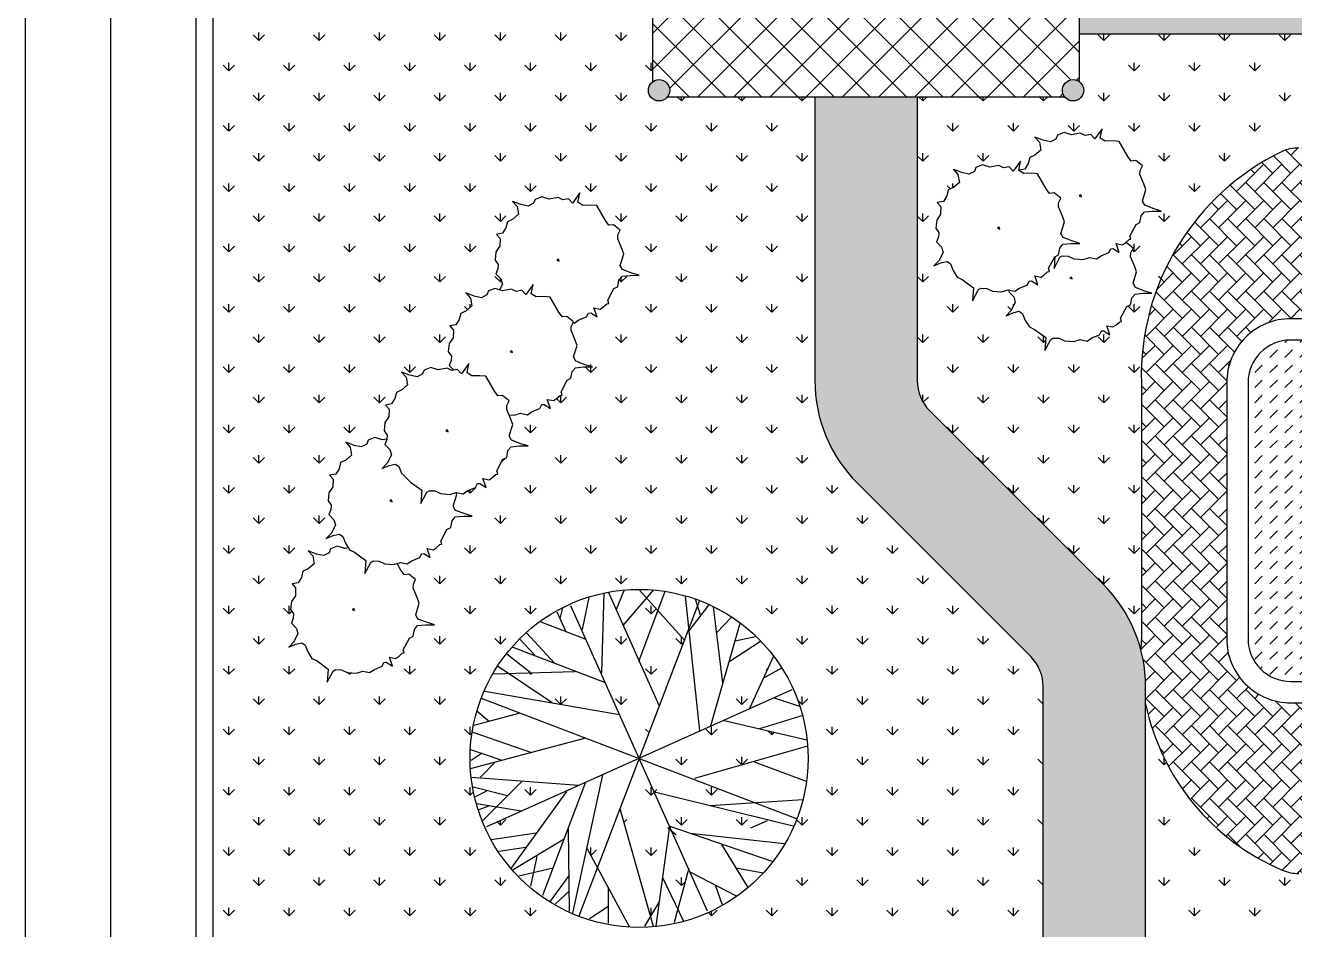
# Model space of a CAD drawing. Header units: millimetres. Extents: x 5728 to 12128, y -948 to 8052.
# Drawn here: x 5878 to 7365, y 4120 to 5180 of the extents above; entities that cross this region are included whole.
import ezdxf

# ---------------------------------------------------------------- set-up
doc = ezdxf.new("R2010")
doc.units = ezdxf.units.MM
doc.header["$MEASUREMENT"] = 0
for name, color, linetype in [('002 - 0.150', 2, 'Continuous'), ('003 - 0.250 Color', 3, 'Continuous'), ('004 - 0.150 Color', 4, 'Continuous'), ('005 - 0.350 Color', 5, 'Continuous'), ('007 - 1.000', 210, 'Continuous'), ('030 - 0.500 Color', 30, 'Continuous'), ('084 - 0.250 Color', 84, 'Continuous'), ('252 - 0.150 Color', 252, 'Continuous'), ('253 - 0.150 Color', 253, 'Continuous')]:
    doc.layers.add(name, color=color, linetype=linetype)

# ---------------------------------------------------------------- blocks, each defined once
blk = doc.blocks.new('Árvore Est')
at = {"layer": '084 - 0.250 Color'}
for p, q in [((7798.9, -1576.7), (7692, -1856.9)), ((7700.9, -1573.9), (7694.8, -1602.4)), ((7714.2, -1570), (7712.1, -1641)), ((7718.1, -1569.6), (7762.9, -1669.5)), ((7725.2, -1584.4), (7732, -1567.7)), ((7731.4, -1598.9), (7758.1, -1567.4)), ((7745.2, -1630.7), (7768.5, -1568.3)), ((7745.8, -1567.5), (7785.5, -1611.6)), ((7786.2, -1572.7), (7799, -1692.3)), ((7800.1, -1590.6), (7795.4, -1575.6)), ((7672.5, -1586.7), (7680.2, -1603.5)), ((7675.4, -1592.6), (7677.6, -1583.2)), ((7806.1, -1852.3), (7684.8, -1581.3)), ((7789.9, -1603.7), (7807.2, -1580.7)), ((7819.8, -1650.1), (7811.3, -1582.2)), ((7658.2, -1595.7), (7698.1, -1610.9)), ((7808.8, -1688.8), (7835, -1596.7)), ((7814.3, -1605.1), (7827.5, -1591.5)), ((7639.3, -1610.8), (7652.7, -1625)), ((7645.6, -1605.4), (7670.2, -1632.3)), ((7830.8, -1612.6), (7848.8, -1608.6)), ((7633.2, -1618.2), (7715.4, -1649.5)), ((7825.8, -1630.6), (7853.3, -1612.8)), ((7628.1, -1624.1), (7648.7, -1640.4)), ((7864.7, -1626.2), (7843.3, -1672.4)), ((7688.5, -1639.9), (7615.5, -1642.2)), ((7619.8, -1634.8), (7668.2, -1667.1)), ((7856, -1645.2), (7872.2, -1636.3)), ((7605.3, -1663.3), (7885.6, -1770.3)), ((7608.4, -1657), (7728.1, -1677.9)), ((7881, -1656.1), (7609.9, -1777.5)), ((7865.2, -1663.2), (7887.8, -1670.6)), ((7639.5, -1676.8), (7598.6, -1687.7)), ((7601.6, -1675), (7612.7, -1684)), ((7852.5, -1690.4), (7890.9, -1678.5)), ((7820.8, -1683.1), (7894.4, -1700.3)), ((7595.8, -1725.9), (7698.1, -1698.5)), ((7597.8, -1693.5), (7649.8, -1711.5)), ((7595.7, -1708.9), (7623.6, -1718.4)), ((7606.2, -1712.3), (7596.2, -1718.8)), ((7895, -1706), (7794.6, -1734.7)), ((7617.9, -1719.8), (7604.7, -1733.5)), ((7847.4, -1719.8), (7893.6, -1736.9)), ((7596.7, -1733.5), (7691.5, -1740.7)), ((7712.9, -1731.3), (7686.4, -1854.1)), ((7628.6, -1749.9), (7598, -1742.4)), ((7609.9, -1745.8), (7599.9, -1751)), ((7641.4, -1737.3), (7606.4, -1772.2)), ((7697.4, -1738.7), (7659.8, -1838.5)), ((7640.8, -1763.6), (7601.4, -1757)), ((7680.9, -1746.3), (7631.7, -1814.5)), ((7759, -1746.5), (7882.2, -1776.6)), ((7808.1, -1758.6), (7890.7, -1753.2)), ((7612.5, -1758.8), (7603.1, -1762.5)), ((7728.3, -1761.4), (7757.8, -1865.6)), ((7682.5, -1778.9), (7683.3, -1852.3)), ((7772.3, -1776.9), (7760.3, -1865.3)), ((7770.8, -1778), (7778.2, -1784.5)), ((7772.7, -1777.1), (7864, -1808.3)), ((7844.6, -1778.4), (7859.3, -1772)), ((7654.1, -1783.1), (7614.1, -1789)), ((7678.9, -1788.4), (7633.6, -1815.8)), ((7790.6, -1783.3), (7874.3, -1792.3)), ((7644.9, -1796), (7621, -1799.5)), ((7698.6, -1795.9), (7736.5, -1865.9)), ((7818.4, -1793.3), (7842, -1831.3)), ((7654.6, -1803.9), (7648.9, -1830.1)), ((7669.1, -1814.2), (7638.6, -1821.3)), ((7683.2, -1820.3), (7666.4, -1843.4)), ((7766.3, -1822.4), (7784.8, -1861.4)), ((7789.6, -1814.3), (7776.4, -1862.5)), ((7791.1, -1817.9), (7831.6, -1838.8)), ((7831.2, -1813.9), (7855.5, -1818.3)), ((7683.6, -1834.3), (7671.1, -1845.8)), ((7717.8, -1831), (7717.8, -1863)), ((7813.3, -1830), (7819.2, -1846.8)), ((7763.4, -1843.6), (7750.2, -1865.7)), ((7717.7, -1848.5), (7701.4, -1859.2))]:
    blk.add_line(p, q, dxfattribs=at)
blk.add_circle((7745.4, -1716.8), 150, dxfattribs=at)

msp = doc.modelspace()

# ---------------------------------------------------------------- hatches: boundary and pattern name
at = {"layer": '003 - 0.250 Color', "ltscale": 2.5}
h = msp.add_hatch(dxfattribs=at)
h.set_pattern_fill('GRASS', color=256, scale=50, style=0)
h.paths.add_polyline_path([(6803.23, 4763.51), (6803.23, 5096.13), (6630.73, 5096.13, -0.7207592), (6608.23, 5103.63, -0.236068), (6613.23, 5113.63), (6613.23, 5196.13), (6298.23, 5196.13), (6098.23, 5196.13), (6098.23, 4052.28), (6449.12, 4052.28, -0.4500397), (6745.52, 4052.28), (6878.23, 4052.28), (7070.73, 4052.28), (7070.73, 4404.89, 0.1989124), (7056.09, 4440.24), (6853.02, 4643.31, -0.1989124)])
h.paths.add_polyline_path([(6795.32, 4320.97, -1), (6399.32, 4320.97, -1)], flags=16)
h.paths.add_polyline_path([(6665.61, 4499.95), (6669.29, 4487.98), (6655.56, 4469.68), (6668.06, 4352.64), (6597.32, 4320.97), (6732.86, 4269.25), (6680.39, 4265.87), (6614.81, 4281.89), (6655.38, 4191.28), (6642.53, 4144.38), (6624.68, 4182.02), (6620.75, 4153.18), (6610.45, 4135.85), (6574.8, 4261.95), (6548.4, 4192.76), (6535.84, 4216), (6554.41, 4301.77), (6534.16, 4292.7), (6496.33, 4192.32), (6473.27, 4186.96), (6477.72, 4207.24), (6509.1, 4226.22), (6534.16, 4292.7), (6459.3, 4259.19), (6430.08, 4264.07), (6460.51, 4294.45), (6410.86, 4298.21), (6428.75, 4316.71), (6534.37, 4344.99), (6597.32, 4320.97), (6574.34, 4372.3), (6496.2, 4385.95), (6445.17, 4420.05), (6524.06, 4422.6), (6557.55, 4409.82), (6597.32, 4320.97), (6620.81, 4382.54), (6578.66, 4476.42), (6606.05, 4508.83), (6650.24, 4459.68)], flags=0)
h.paths.add_polyline_path([(6542.49, 4779.58), (6532.27, 4779.55), (6522.73, 4778.62), (6518.98, 4774.16), (6517.49, 4766.22), (6513.06, 4763.99), (6505.83, 4750.39), (6506.97, 4746.68), (6504.75, 4746.22), (6500.12, 4742.1), (6496.8, 4740.09), (6489.68, 4741.5), (6493.31, 4730.95), (6485.95, 4735.73), (6483.28, 4735.44), (6481.1, 4731.04), (6472.02, 4727.3), (6466.49, 4723.52), (6458.48, 4725.27), (6450.95, 4722.91), (6444.85, 4723.41), (6446.7, 4718.97), (6449.19, 4712.13), (6445.07, 4698.66), (6447.77, 4693.7), (6458.91, 4689.45), (6467.14, 4686.96), (6456.93, 4686.94), (6447.38, 4686), (6443.64, 4681.54), (6442.14, 4673.6), (6437.72, 4671.37), (6430.49, 4657.77), (6431.63, 4654.06), (6429.41, 4653.6), (6424.77, 4649.48), (6421.46, 4647.47), (6414.34, 4648.88), (6417.97, 4638.34), (6410.6, 4643.11), (6407.94, 4642.82), (6405.75, 4638.42), (6396.67, 4634.68), (6391.15, 4630.9), (6384.4, 4632.38), (6379.56, 4616.52), (6382.26, 4611.56), (6393.39, 4607.31), (6401.63, 4604.83), (6391.41, 4604.8), (6381.87, 4603.86), (6378.13, 4599.4), (6376.63, 4591.47), (6372.2, 4589.23), (6364.97, 4575.63), (6366.11, 4571.92), (6363.89, 4571.46), (6359.26, 4567.34), (6355.94, 4565.34), (6348.82, 4566.74), (6352.46, 4556.2), (6345.09, 4560.97), (6342.43, 4560.68), (6340.24, 4556.28), (6331.16, 4552.55), (6325.63, 4548.77), (6317.63, 4550.52), (6313.81, 4549.32), (6318.25, 4541.59), (6322.29, 4536.13), (6327.61, 4536.71), (6335.43, 4530.45), (6332.81, 4524.91), (6332.62, 4520.41), (6337.14, 4509.52), (6339.64, 4502.68), (6335.52, 4489.2), (6338.22, 4484.25), (6349.36, 4480), (6357.59, 4477.51), (6347.37, 4477.48), (6337.83, 4476.54), (6334.09, 4472.08), (6332.59, 4464.15), (6328.16, 4461.91), (6320.93, 4448.31), (6322.07, 4444.61), (6319.86, 4444.15), (6315.22, 4440.03), (6311.9, 4438.02), (6304.79, 4439.43), (6308.42, 4428.88), (6301.05, 4433.66), (6298.39, 4433.36), (6296.2, 4428.96), (6287.12, 4425.23), (6281.6, 4421.45), (6273.59, 4423.2), (6266.05, 4420.84), (6255.16, 4421.72), (6248.7, 4424.84), (6241.59, 4424.94), (6238.93, 4423.34), (6231.92, 4410.31), (6233.14, 4425.55), (6219.97, 4435.15), (6213.95, 4438.1), (6209.23, 4445.79), (6206.06, 4453.54), (6202.04, 4456.39), (6194.73, 4454.6), (6186.75, 4451.1), (6192.71, 4457.33), (6197.52, 4467.27), (6195.7, 4473.2), (6189.88, 4479.35), (6192.06, 4485.06), (6192.46, 4490.14), (6188.87, 4495.43), (6189.91, 4504.85), (6194.53, 4511.6), (6194.9, 4520.61), (6190.65, 4525.51), (6197.75, 4526.72), (6201.7, 4533.07), (6203.42, 4540.26), (6209.62, 4543.13), (6216.46, 4549.02), (6214.84, 4558.15), (6209.47, 4564.13), (6219.27, 4560.39), (6227.72, 4558.47), (6234.14, 4561.91), (6235.88, 4566.48), (6243.63, 4569.41), (6252.32, 4566.75), (6256.68, 4567.55), (6253.27, 4573.11), (6250.1, 4580.86), (6246.08, 4583.7), (6238.76, 4581.91), (6230.79, 4578.41), (6236.74, 4584.65), (6241.56, 4594.59), (6239.74, 4600.52), (6233.92, 4606.66), (6236.1, 4612.37), (6236.5, 4617.45), (6232.91, 4622.75), (6233.95, 4632.17), (6238.57, 4638.91), (6238.94, 4647.93), (6234.69, 4652.82), (6241.79, 4654.04), (6245.74, 4660.38), (6247.46, 4667.58), (6253.66, 4670.45), (6260.5, 4676.34), (6258.88, 4685.46), (6253.51, 4691.44), (6263.31, 4687.7), (6271.76, 4685.78), (6278.18, 4689.22), (6279.92, 4693.79), (6287.67, 4696.72), (6296.36, 4694.07), (6301.65, 4695.04), (6302.02, 4699.59), (6298.42, 4704.89), (6299.46, 4714.3), (6304.08, 4721.05), (6304.46, 4730.06), (6300.2, 4734.96), (6307.3, 4736.18), (6311.25, 4742.52), (6312.98, 4749.71), (6319.17, 4752.58), (6326.02, 4758.48), (6324.39, 4767.6), (6319.02, 4773.58), (6328.82, 4769.84), (6337.28, 4767.92), (6343.69, 4771.36), (6345.43, 4775.93), (6353.19, 4778.86), (6361.87, 4776.2), (6372.29, 4778.11), (6377.87, 4775.33), (6380.1, 4775.8), (6374.77, 4781.42), (6376.95, 4787.13), (6377.36, 4792.21), (6373.77, 4797.51), (6374.81, 4806.92), (6379.42, 4813.67), (6379.8, 4822.68), (6375.54, 4827.58), (6382.64, 4828.8), (6386.59, 4835.14), (6388.32, 4842.33), (6394.52, 4845.2), (6401.36, 4851.1), (6399.74, 4860.22), (6394.36, 4866.2), (6404.16, 4862.46), (6412.62, 4860.54), (6419.03, 4863.98), (6420.78, 4868.55), (6428.53, 4871.48), (6433.81, 4869.86), (6437.1, 4876.65), (6435.28, 4882.58), (6429.46, 4888.73), (6431.64, 4894.44), (6432.04, 4899.52), (6428.45, 4904.81), (6429.49, 4914.23), (6434.1, 4920.98), (6434.48, 4929.99), (6430.23, 4934.89), (6437.33, 4936.1), (6441.28, 4942.45), (6443, 4949.64), (6449.2, 4952.51), (6456.04, 4958.4), (6454.42, 4967.53), (6449.05, 4973.51), (6458.85, 4969.77), (6467.3, 4967.85), (6473.72, 4971.29), (6475.46, 4975.86), (6483.21, 4978.79), (6491.9, 4976.13), (6502.32, 4978.04), (6507.89, 4975.26), (6514.55, 4976.65), (6519.25, 4971.58), (6527.83, 4983.36), (6525.68, 4972.4), (6531.49, 4968.87), (6540.81, 4969.24), (6547.7, 4968.57), (6557.83, 4950.97), (6561.87, 4945.5), (6567.19, 4946.09), (6575.01, 4939.83), (6572.39, 4934.29), (6572.2, 4929.79), (6576.72, 4918.9), (6579.22, 4912.06), (6575.09, 4898.58), (6577.8, 4893.63), (6588.93, 4889.38), (6597.17, 4886.89), (6586.95, 4886.86), (6577.41, 4885.92), (6573.67, 4881.46), (6572.17, 4873.53), (6567.74, 4871.29), (6560.51, 4857.69), (6561.65, 4853.99), (6559.43, 4853.53), (6554.8, 4849.41), (6551.48, 4847.4), (6544.36, 4848.81), (6548, 4838.26), (6540.63, 4843.04), (6537.97, 4842.74), (6535.78, 4838.34), (6526.7, 4834.61), (6521.17, 4830.83), (6519.68, 4831.16), (6517.71, 4826.99), (6517.52, 4822.48), (6522.04, 4811.59), (6524.53, 4804.75), (6520.41, 4791.28), (6523.11, 4786.32), (6534.25, 4782.07)], flags=16)
h.paths.add_polyline_path([(6448.85, 4796.34), (6446.18, 4797.36), (6448.17, 4798.56)], flags=0)
h.paths.add_polyline_path([(6503.53, 4903.64), (6500.86, 4904.66), (6502.85, 4905.87)], flags=0)
h.paths.add_polyline_path([(6373.51, 4703.72), (6370.84, 4704.74), (6372.83, 4705.94)], flags=0)
h.paths.add_polyline_path([(6307.99, 4621.58), (6305.32, 4622.6), (6307.31, 4623.8)], flags=0)
h.paths.add_polyline_path([(6263.27, 4496.49), (6263.96, 4494.26), (6261.28, 4495.28)], flags=0)
h.paths.add_polyline_path([(6597.32, 4320.97), (6534.37, 4344.99), (6428.75, 4316.71), (6410.86, 4298.21), (6526.86, 4289.43)], flags=0)
h.paths.add_polyline_path([(6614.81, 4281.89), (6632.87, 4241.55), (6657.56, 4233.11), (6768.35, 4221.21, 0.0292066), (6778.81, 4241.82)], flags=0)
h.paths.add_polyline_path([(6726.04, 4378.59), (6754.88, 4440.88, 0.029135), (6739.88, 4458.38), (6702.62, 4434.2), (6681.09, 4358.47)], flags=0)
h.paths.add_polyline_path([(6696.72, 4365.47), (6597.32, 4320.97), (6660.48, 4296.87), (6794.8, 4335.26, 0.0094454), (6794.12, 4342.71)], flags=0)
h.paths.add_polyline_path([(6655.23, 4472.75), (6597.32, 4320.97), (6668.06, 4352.64)], flags=0)
h.paths.add_polyline_path([(6561.07, 4515.63, 0.0064003), (6556.1, 4514.63), (6553.23, 4419.47), (6597.32, 4320.97), (6620.81, 4382.54)], flags=0)
h.paths.add_polyline_path([(6512.85, 4283.16), (6416.6, 4240.07, 0.0204496), (6423.81, 4225.58), (6477.06, 4233.45)], flags=0)
h = msp.add_hatch(dxfattribs=at)
h.set_pattern_fill('GRASS', color=256, scale=50, style=0)
h.paths.add_polyline_path([(7650.73, 5119.88, 0.4142136), (7600.73, 5169.88), (7113.23, 5169.88), (7113.23, 5113.63, -0.236068), (7118.23, 5103.63, -0.7207592), (7095.73, 5096.13), (6923.23, 5096.13), (6923.23, 4763.51, 0.1989124), (6937.88, 4728.16), (7140.94, 4525.1, -0.1324345), (7185.07, 4448.38, -0.0116753), (7185.73, 4461.08), (7185.73, 4761.08, -0.2947498), (7350.84, 5032.1, -0.1006815), (7370.37, 5036.08), (7600.73, 5036.08, 0.4142136), (7650.73, 5086.08)])
h.paths.add_polyline_path([(7186.92, 5015.09), (7184.3, 5009.55), (7184.11, 5005.05), (7188.63, 4994.16), (7191.12, 4987.32), (7187, 4973.84), (7189.7, 4968.89), (7200.84, 4964.64), (7209.08, 4962.15), (7198.86, 4962.12), (7189.32, 4961.18), (7185.57, 4956.72), (7184.08, 4948.79), (7179.65, 4946.55), (7172.42, 4932.95), (7173.56, 4929.25), (7171.34, 4928.79), (7167.62, 4925.48), (7175.99, 4918.79), (7173.36, 4913.25), (7173.18, 4908.74), (7177.7, 4897.85), (7180.19, 4891.01), (7176.07, 4877.54), (7178.77, 4872.58), (7189.91, 4868.33), (7198.15, 4865.84), (7187.93, 4865.81), (7178.39, 4864.88), (7174.64, 4860.42), (7173.14, 4852.48), (7168.72, 4850.24), (7161.49, 4836.65), (7162.63, 4832.94), (7160.41, 4832.48), (7155.78, 4828.36), (7152.46, 4826.35), (7145.34, 4827.76), (7148.97, 4817.21), (7141.61, 4821.99), (7138.94, 4821.7), (7136.75, 4817.3), (7127.67, 4813.56), (7122.15, 4809.78), (7114.14, 4811.53), (7106.61, 4809.17), (7095.72, 4810.06), (7089.25, 4813.18), (7082.14, 4813.27), (7079.49, 4811.67), (7072.48, 4798.64), (7073.7, 4813.88), (7060.52, 4823.48), (7054.5, 4826.44), (7049.78, 4834.12), (7046.61, 4841.88), (7042.6, 4844.72), (7035.28, 4842.93), (7027.31, 4839.43), (7033.26, 4845.66), (7038.07, 4855.6), (7036.25, 4861.53), (7030.43, 4867.68), (7031.17, 4869.62), (7029.6, 4869.96), (7022.06, 4867.6), (7011.17, 4868.49), (7004.71, 4871.61), (6997.6, 4871.7), (6994.95, 4870.1), (6987.93, 4857.07), (6989.16, 4872.31), (6975.98, 4881.92), (6969.96, 4884.87), (6965.24, 4892.56), (6962.07, 4900.31), (6958.05, 4903.15), (6950.74, 4901.36), (6942.77, 4897.86), (6948.72, 4904.1), (6953.53, 4914.04), (6951.71, 4919.96), (6945.89, 4926.11), (6948.07, 4931.82), (6948.48, 4936.9), (6944.88, 4942.2), (6945.92, 4951.61), (6950.54, 4958.36), (6950.92, 4967.37), (6946.66, 4972.27), (6953.76, 4973.49), (6957.71, 4979.83), (6959.44, 4987.02), (6965.63, 4989.89), (6972.48, 4995.79), (6970.85, 5004.91), (6965.48, 5010.89), (6975.28, 5007.15), (6983.74, 5005.23), (6990.15, 5008.67), (6991.89, 5013.24), (6999.65, 5016.17), (7008.33, 5013.51), (7018.75, 5015.42), (7024.33, 5012.64), (7030.98, 5014.03), (7035.68, 5008.96), (7044.26, 5020.74), (7042.19, 5010.16), (7049.23, 5011.36), (7053.18, 5017.71), (7054.91, 5024.9), (7061.11, 5027.77), (7067.95, 5033.66), (7066.33, 5042.79), (7060.95, 5048.76), (7070.75, 5045.03), (7079.21, 5043.11), (7085.62, 5046.55), (7087.37, 5051.12), (7095.12, 5054.05), (7103.8, 5051.39), (7114.23, 5053.3), (7119.8, 5050.52), (7126.46, 5051.91), (7131.16, 5046.84), (7139.73, 5058.62), (7137.59, 5047.66), (7143.39, 5044.13), (7152.72, 5044.5), (7159.61, 5043.83), (7169.74, 5026.23), (7173.77, 5020.76), (7179.1, 5021.35)], flags=16)
h.paths.add_polyline_path([(7114.76, 4981.13), (7115.44, 4978.9), (7112.77, 4979.92)], flags=0)
h.paths.add_polyline_path([(7103.83, 4884.82), (7104.51, 4882.59), (7101.84, 4883.61)], flags=0)
h.paths.add_polyline_path([(7019.29, 4943.25), (7019.97, 4941.03), (7017.3, 4942.05)], flags=0)
h = msp.add_hatch(dxfattribs=at)
h.set_pattern_fill('GRASS', color=256, scale=50, style=0)
h.paths.add_polyline_path([(7350.84, 4190.05, -0.2455638), (7190.73, 4384.9), (7190.73, 4052.28), (7333.25, 4052.28)])
h.paths.add_polyline_path([(7370.37, 4186.08, -0.1006815), (7350.84, 4190.05), (7333.25, 4052.28), (7374.55, 4052.28)])
h.paths.add_polyline_path([(8051.1, 4186.08), (7370.37, 4186.08), (7374.55, 4052.28), (7423.23, 4052.28), (8051.1, 4052.28)])
at = {"layer": '004 - 0.150 Color', "ltscale": 2.5}
h = msp.add_hatch(dxfattribs=at)
h.set_pattern_fill('DASH', color=256, scale=100, angle=45, style=0)
h.paths.add_polyline_path([(8110.73, 4761.08, 0.4142136), (8060.73, 4811.08), (7360.73, 4811.08, 0.4142136), (7310.73, 4761.08), (7310.73, 4461.08, 0.4142136), (7360.73, 4411.08), (8060.73, 4411.08, 0.4142136), (8110.73, 4461.08)])
h.paths.add_polyline_path([(7630.51, 4624.61), (7787.09, 4624.61), (7787.09, 4662.89), (7630.51, 4662.89)], flags=24)
h.paths.add_polyline_path([(7764.34, 4593.92), (7779.84, 4593.92), (7779.84, 4612.67), (7764.34, 4612.67)], flags=24)
h.paths.add_polyline_path([(7627.36, 4570.51), (7773.46, 4570.51), (7773.46, 4606.9), (7627.36, 4606.9)], flags=24)
at = {"layer": '005 - 0.350 Color', "ltscale": 2.5}
for points in [[(6608.23, 5103.63, 1), (6633.23, 5103.63, 1)], [(7118.23, 5103.63, 1), (7093.23, 5103.63, 1)]]:
    msp.add_hatch(color=256, dxfattribs=at).paths.add_polyline_path(points)
at = {"layer": '252 - 0.150 Color', "ltscale": 2.5}
h = msp.add_hatch(dxfattribs=at)
h.set_pattern_fill('AR-B816C', color=256, scale=1.92, angle=90, style=0)
h.paths.add_polyline_path([(8385.97, 5289.88), (7113.23, 5289.88), (7113.23, 5169.88), (8368.95, 5169.88, -0.0531493)])
h = msp.add_hatch(dxfattribs=at)
h.set_pattern_fill('AR-B816C', color=256, scale=1.92, style=0)
h.paths.add_polyline_path([(6937.88, 4728.16, -0.1989124), (6923.23, 4763.51), (6923.23, 5096.13), (6803.23, 5096.13), (6803.23, 4763.51, 0.1989124), (6853.02, 4643.31), (7056.09, 4440.24, -0.1989124), (7070.73, 4404.89), (7070.73, 4052.28), (7190.73, 4052.28), (7190.73, 4404.89, 0.1989124), (7140.94, 4525.1)])
h = msp.add_hatch(dxfattribs=at)
h.set_pattern_fill('AR-HBONE', color=256, scale=3.75, angle=90, style=0)
h.paths.add_polyline_path([(7710.73, 5036.08), (7370.37, 5036.08, 0.1006815), (7350.84, 5032.1, 0.2947498), (7185.73, 4761.08), (7185.73, 4611.08), (7285.73, 4611.08), (7285.73, 4761.08, -0.4142136), (7360.73, 4836.08), (7710.73, 4836.08)])
h = msp.add_hatch(dxfattribs=at)
h.set_pattern_fill('AR-HBONE', color=256, scale=3.75, angle=90, style=0)
h.paths.add_polyline_path([(7306.69, 4409.08, -0.1939089), (7285.73, 4461.08), (7285.73, 4611.08), (7185.73, 4611.08), (7185.73, 4461.08, 0.0116753), (7185.07, 4448.38, -0.0647716), (7190.73, 4404.89), (7190.73, 4384.9, 0.1209847), (7246.86, 4267.82)])
h = msp.add_hatch(dxfattribs=at)
h.set_pattern_fill('AR-HBONE', color=256, scale=3.75, angle=90, style=0)
h.paths.add_polyline_path([(7710.73, 4386.08), (7370.37, 4386.08), (7370.37, 4186.08), (7710.73, 4186.08)])
h.paths.add_polyline_path([(7360.73, 4386.08, -0.2039254), (7306.69, 4409.08), (7246.86, 4267.82, 0.1209847), (7350.84, 4190.05)])
h.paths.add_polyline_path([(7370.37, 4386.08), (7360.73, 4386.08), (7350.84, 4190.05, 0.1006815), (7370.37, 4186.08)])
at = {"layer": '253 - 0.150 Color', "ltscale": 2.5}
h = msp.add_hatch(dxfattribs=at)
h.set_pattern_fill('NET', color=256, scale=240, angle=45, style=0)
h.paths.add_polyline_path([(7113.23, 5346.13), (6963.23, 5346.13), (6763.23, 5346.13), (6628.23, 5346.13), (6628.23, 5196.13), (6613.23, 5196.13), (6613.23, 5113.63, -0.618034), (6633.23, 5103.63, -0.1622777), (6630.73, 5096.13), (7095.73, 5096.13, -0.1622777), (7093.23, 5103.63, -0.618034), (7113.23, 5113.63)])
h.paths.add_polyline_path([(6821.14, 5325.92), (6907.61, 5325.92), (6907.61, 5341.25), (6821.14, 5341.25)], flags=24)
h.paths.add_polyline_path([(6764.01, 5183.82), (6926.13, 5183.82), (6926.13, 5220.7), (6764.01, 5220.7)], flags=24)
h.paths.add_polyline_path([(6917.77, 5207.31), (6933.27, 5207.31), (6933.27, 5226.06), (6917.77, 5226.06)], flags=24)
h.paths.add_polyline_path([(6754.64, 5238), (6952.27, 5238), (6952.27, 5276.28), (6754.64, 5276.28)], flags=24)
h.paths.add_polyline_path([(7072.88, 5326.94), (7112.31, 5326.94), (7112.31, 5345.38), (7072.88, 5345.38)], flags=24)
h.paths.add_polyline_path([(6647.42, 5305.77), (6647.42, 5345.2), (6628.98, 5345.2), (6628.98, 5305.77)], flags=24)

# ---------------------------------------------------------------- linework, layer by layer
at = {"layer": '002 - 0.150'}
msp.add_line((5878.23, 1995.48), (5878.23, 8052.28), dxfattribs=at)
at = {"layer": '005 - 0.350 Color', "ltscale": 2.5}
for p, q in [((7113.23, 5113.63), (7113.23, 5346.13)), ((6613.23, 5113.63), (6613.23, 5196.13)), ((6630.73, 5096.13), (7095.73, 5096.13))]:
    msp.add_line(p, q, dxfattribs=at)
for points in [[(7360.73, 4386.08), (8060.73, 4386.08, 0.4142136), (8135.73, 4461.08), (8135.73, 4761.08, 0.4142136), (8060.73, 4836.08), (7360.73, 4836.08, 0.4142136), (7285.73, 4761.08), (7285.73, 4461.08, 0.4142136)], [(7360.73, 4411.08), (8060.73, 4411.08, 0.4142136), (8110.73, 4461.08), (8110.73, 4761.08, 0.4142136), (8060.73, 4811.08), (7360.73, 4811.08, 0.4142136), (7310.73, 4761.08), (7310.73, 4461.08, 0.4142136)]]:
    msp.add_lwpolyline(points, format="xyb", close=True, dxfattribs=at)
for centre in [(6620.73, 5103.63), (7105.73, 5103.63)]:
    msp.add_circle(centre, 12.5, dxfattribs=at)
at = {"layer": '007 - 1.000', "ltscale": 2.5}
for p, q in [((6078.23, -697.72), (6078.23, 6102.28)), ((6098.23, -677.72), (6098.23, 6089.81))]:
    msp.add_line(p, q, dxfattribs=at)
at = {"layer": '007 - 1.000'}
msp.add_lwpolyline([(5978.23, 7952.28), (12028.23, 7952.28), (12028.23, -847.72), (5978.23, -847.72)], close=True, dxfattribs=at)
at = {"layer": '030 - 0.500 Color', "ltscale": 2.5}
for p, q in [((7113.23, 5169.88), (7600.73, 5169.88)), ((6803.23, 5096.13), (6803.23, 4763.51)), ((6923.23, 5096.13), (6923.23, 4763.51)), ((7185.73, 4761.08), (7185.73, 4461.08)), ((6937.88, 4728.16), (7140.94, 4525.1)), ((6853.02, 4643.31), (7056.09, 4440.24)), ((7070.73, 4052.28), (7070.73, 4404.89)), ((7190.73, 4052.28), (7190.73, 4404.89))]:
    msp.add_line(p, q, dxfattribs=at)
for centre, radius, start, end in [((7478.19, 4768.72), 292.56, 115.80554, 181.49704), ((7370.37, 4986.08), 50, 90, 112.99701), ((6973.23, 4763.51), 170, 180, 225), ((6973.23, 4763.51), 50, 180, 225), ((7020.73, 4404.89), 170, 0, 45), ((7457.19, 4440.64), 272.22, 175.69443, 178.37009), ((7020.73, 4404.89), 50, 0, 45), ((7457.19, 4440.64), 272.22, 191.8159, 247.00299), ((7370.37, 4236.08), 50, 247.00299, 270)]:
    msp.add_arc(centre, radius, start, end, dxfattribs=at)
at = {"layer": '084 - 0.250 Color'}
for points in [[(7084.52, 4908.85), (7083.41, 4894.95), (7090.42, 4907.98), (7093.07, 4909.58), (7100.18, 4909.48), (7106.65, 4906.36), (7117.54, 4905.48), (7125.07, 4907.84), (7133.08, 4906.09), (7138.61, 4909.87), (7147.69, 4913.6), (7149.87, 4918), (7152.54, 4918.3), (7159.9, 4913.52), (7156.27, 4924.07), (7163.39, 4922.66), (7166.71, 4924.67), (7171.34, 4928.79), (7173.56, 4929.25), (7172.42, 4932.95), (7179.65, 4946.55), (7184.08, 4948.79), (7185.57, 4956.72), (7189.32, 4961.18), (7198.86, 4962.12), (7209.08, 4962.15), (7200.84, 4964.64), (7189.7, 4968.89), (7187, 4973.84), (7191.12, 4987.32), (7188.63, 4994.16), (7184.11, 5005.05), (7184.3, 5009.55), (7186.92, 5015.09), (7179.1, 5021.35), (7173.77, 5020.76), (7169.74, 5026.23), (7159.61, 5043.83), (7152.72, 5044.5), (7143.39, 5044.13), (7137.59, 5047.66), (7139.73, 5058.62), (7131.16, 5046.84), (7126.46, 5051.91), (7119.8, 5050.52), (7114.23, 5053.3), (7103.8, 5051.39), (7095.12, 5054.05), (7087.37, 5051.12), (7085.62, 5046.55), (7079.21, 5043.11), (7070.75, 5045.03), (7060.95, 5048.76), (7066.33, 5042.79), (7067.95, 5033.66), (7061.11, 5027.77), (7054.91, 5024.9), (7053.18, 5017.71), (7049.23, 5011.36), (7042.13, 5010.15), (7042.83, 5009.35)], [(6519.68, 4831.16), (6521.17, 4830.83), (6526.7, 4834.61), (6535.78, 4838.34), (6537.97, 4842.74), (6540.63, 4843.04), (6548, 4838.26), (6544.36, 4848.81), (6551.48, 4847.4), (6554.8, 4849.41), (6559.43, 4853.53), (6561.65, 4853.99), (6560.51, 4857.69), (6567.74, 4871.29), (6572.17, 4873.53), (6573.67, 4881.46), (6577.41, 4885.92), (6586.95, 4886.86), (6597.17, 4886.89), (6588.93, 4889.38), (6577.8, 4893.63), (6575.09, 4898.58), (6579.22, 4912.06), (6576.72, 4918.9), (6572.2, 4929.79), (6572.39, 4934.29), (6575.01, 4939.83), (6567.19, 4946.09), (6561.87, 4945.5), (6557.83, 4950.97), (6547.7, 4968.57), (6540.81, 4969.24), (6531.49, 4968.87), (6525.68, 4972.4), (6527.83, 4983.36), (6519.25, 4971.58), (6514.55, 4976.65), (6507.89, 4975.26), (6502.32, 4978.04), (6491.9, 4976.13), (6483.21, 4978.79), (6475.46, 4975.86), (6473.72, 4971.29), (6467.3, 4967.85), (6458.85, 4969.77), (6449.05, 4973.51), (6454.42, 4967.53), (6456.04, 4958.4), (6449.2, 4952.51), (6443, 4949.64), (6441.28, 4942.45), (6437.33, 4936.1), (6430.23, 4934.89), (6434.48, 4929.99), (6434.1, 4920.98), (6429.49, 4914.23), (6428.45, 4904.81), (6432.04, 4899.52), (6431.64, 4894.44), (6429.46, 4888.73), (6435.28, 4882.58), (6437.1, 4876.65), (6433.81, 4869.86)], [(7031.17, 4869.62), (7030.43, 4867.68), (7036.25, 4861.53), (7038.07, 4855.6), (7033.26, 4845.66), (7027.31, 4839.43), (7035.28, 4842.93), (7042.6, 4844.72), (7046.61, 4841.88), (7049.78, 4834.12), (7054.5, 4826.44), (7060.52, 4823.48), (7073.7, 4813.88), (7072.48, 4798.64), (7079.49, 4811.67), (7082.14, 4813.27), (7089.25, 4813.18), (7095.72, 4810.06), (7106.61, 4809.17), (7114.14, 4811.53), (7122.15, 4809.78), (7127.67, 4813.56), (7136.75, 4817.3), (7138.94, 4821.7), (7141.61, 4821.99), (7148.97, 4817.21), (7145.34, 4827.76), (7152.46, 4826.35), (7155.78, 4828.36), (7160.41, 4832.48), (7162.63, 4832.94), (7161.49, 4836.65), (7168.72, 4850.24), (7173.14, 4852.48), (7174.64, 4860.42), (7178.39, 4864.88), (7187.93, 4865.81), (7198.15, 4865.84), (7189.91, 4868.33), (7178.77, 4872.58), (7176.07, 4877.54), (7180.19, 4891.01), (7177.7, 4897.85), (7173.18, 4908.74), (7173.36, 4913.25), (7175.99, 4918.79), (7168.17, 4925.04), (7166.98, 4924.91)], [(6444.85, 4723.41), (6450.95, 4722.91), (6458.48, 4725.27), (6466.49, 4723.52), (6472.02, 4727.3), (6481.1, 4731.04), (6483.28, 4735.44), (6485.95, 4735.73), (6493.31, 4730.95), (6489.68, 4741.5), (6496.8, 4740.09), (6500.12, 4742.1), (6504.75, 4746.22), (6506.97, 4746.68), (6505.83, 4750.39), (6513.06, 4763.99), (6517.49, 4766.22), (6518.98, 4774.16), (6522.73, 4778.62), (6532.27, 4779.55), (6542.49, 4779.58), (6534.25, 4782.07), (6523.11, 4786.32), (6520.41, 4791.28), (6524.53, 4804.75), (6522.04, 4811.59), (6517.52, 4822.48), (6517.71, 4826.99), (6520.33, 4832.53), (6512.51, 4838.78), (6507.18, 4838.2), (6503.15, 4843.66), (6493.02, 4861.27), (6486.13, 4861.93), (6476.8, 4861.57), (6471, 4865.09), (6473.14, 4876.05), (6464.57, 4864.27), (6459.87, 4869.34), (6453.21, 4867.95), (6447.64, 4870.73), (6437.21, 4868.82), (6428.53, 4871.48), (6420.78, 4868.55), (6419.03, 4863.98), (6412.62, 4860.54), (6404.16, 4862.46), (6394.36, 4866.2), (6399.74, 4860.22), (6401.36, 4851.1), (6394.52, 4845.2), (6388.32, 4842.33), (6386.59, 4835.14), (6382.64, 4828.8), (6375.54, 4827.58), (6379.8, 4822.68), (6379.42, 4813.67), (6374.81, 4806.92), (6373.77, 4797.51), (6377.36, 4792.21), (6376.95, 4787.13), (6374.77, 4781.42), (6380.1, 4775.8)], [(6318.78, 4655.24), (6329.52, 4644.6), (6342.7, 4635), (6341.47, 4619.76), (6348.49, 4632.79), (6351.14, 4634.39), (6358.25, 4634.3), (6364.71, 4631.18), (6375.6, 4630.29), (6383.14, 4632.65), (6391.15, 4630.9), (6396.67, 4634.68), (6405.75, 4638.42), (6407.94, 4642.82), (6410.6, 4643.11), (6417.97, 4638.34), (6414.34, 4648.88), (6421.46, 4647.47), (6424.77, 4649.48), (6429.41, 4653.6), (6431.63, 4654.06), (6430.49, 4657.77), (6437.72, 4671.37), (6442.14, 4673.6), (6443.64, 4681.54), (6447.38, 4686), (6456.93, 4686.94), (6467.14, 4686.96), (6458.91, 4689.45), (6447.77, 4693.7), (6445.07, 4698.66), (6449.19, 4712.13), (6446.7, 4718.97), (6442.17, 4729.86), (6442.36, 4734.37), (6444.99, 4739.91), (6437.17, 4746.16), (6431.84, 4745.58), (6427.8, 4751.05), (6417.68, 4768.65), (6410.79, 4769.31), (6401.46, 4768.95), (6395.66, 4772.47), (6397.8, 4783.43), (6389.22, 4771.65), (6384.52, 4776.72), (6377.87, 4775.33), (6372.29, 4778.11), (6361.87, 4776.2), (6353.19, 4778.86), (6345.43, 4775.93), (6343.69, 4771.36), (6337.28, 4767.92), (6328.82, 4769.84), (6319.02, 4773.58), (6324.39, 4767.6), (6326.02, 4758.48), (6319.17, 4752.58), (6312.98, 4749.71), (6311.25, 4742.52), (6307.3, 4736.18), (6300.2, 4734.96), (6304.46, 4730.06), (6304.08, 4721.05), (6299.46, 4714.3), (6298.42, 4704.89), (6302.02, 4699.59), (6301.61, 4694.51), (6299.43, 4688.8), (6305.25, 4682.65), (6307.07, 4676.72), (6302.26, 4666.78), (6296.31, 4660.55), (6304.28, 4664.05), (6311.59, 4665.84), (6315.61, 4663), (6318.78, 4655.24)], [(6301.65, 4695.04), (6296.36, 4694.07), (6287.67, 4696.72), (6279.92, 4693.79), (6278.18, 4689.22), (6271.76, 4685.78), (6263.31, 4687.7), (6253.51, 4691.44), (6258.88, 4685.46), (6260.5, 4676.34), (6253.66, 4670.45), (6247.46, 4667.58), (6245.74, 4660.38), (6241.79, 4654.04), (6234.69, 4652.82), (6238.94, 4647.93), (6238.57, 4638.91), (6233.95, 4632.17), (6232.91, 4622.75), (6236.5, 4617.45), (6236.1, 4612.37), (6233.92, 4606.66), (6239.74, 4600.52), (6241.56, 4594.59), (6236.74, 4584.65), (6230.79, 4578.41), (6238.76, 4581.91), (6246.08, 4583.7), (6250.1, 4580.86), (6253.27, 4573.11), (6257.99, 4565.42), (6264.01, 4562.47), (6277.18, 4552.86), (6275.96, 4537.62), (6282.97, 4550.65), (6285.63, 4552.26), (6292.74, 4552.16), (6299.2, 4549.04), (6310.09, 4548.16), (6317.63, 4550.52), (6325.63, 4548.77), (6331.16, 4552.55), (6340.24, 4556.28), (6342.43, 4560.68), (6345.09, 4560.97), (6352.46, 4556.2), (6348.82, 4566.74), (6355.94, 4565.34), (6359.26, 4567.34), (6363.89, 4571.46), (6366.11, 4571.92), (6364.97, 4575.63), (6372.2, 4589.23), (6376.63, 4591.47), (6378.13, 4599.4), (6381.87, 4603.86), (6391.41, 4604.8), (6401.63, 4604.83), (6393.39, 4607.31), (6382.26, 4611.56), (6379.56, 4616.52), (6383.68, 4630), (6382.75, 4632.53)], [(6256.68, 4567.55), (6252.32, 4566.75), (6243.63, 4569.41), (6235.88, 4566.48), (6234.14, 4561.91), (6227.72, 4558.47), (6219.27, 4560.39), (6209.47, 4564.13), (6214.84, 4558.15), (6216.46, 4549.02), (6209.62, 4543.13), (6203.42, 4540.26), (6201.7, 4533.07), (6197.75, 4526.72), (6190.65, 4525.51), (6194.9, 4520.61), (6194.53, 4511.6), (6189.91, 4504.85), (6188.87, 4495.43), (6192.46, 4490.14), (6192.06, 4485.06), (6189.88, 4479.35), (6195.7, 4473.2), (6197.52, 4467.27), (6192.71, 4457.33), (6186.75, 4451.1), (6194.73, 4454.6), (6202.04, 4456.39), (6206.06, 4453.54), (6209.23, 4445.79), (6213.95, 4438.1), (6219.97, 4435.15), (6233.14, 4425.55), (6231.92, 4410.31), (6238.93, 4423.34), (6241.59, 4424.94), (6248.7, 4424.84), (6255.16, 4421.72), (6266.05, 4420.84), (6273.59, 4423.2), (6281.6, 4421.45), (6287.12, 4425.23), (6296.2, 4428.96), (6298.39, 4433.36), (6301.05, 4433.66), (6308.42, 4428.88), (6304.79, 4439.43), (6311.9, 4438.02), (6315.22, 4440.03), (6319.86, 4444.15), (6322.07, 4444.61), (6320.93, 4448.31), (6328.16, 4461.91), (6332.59, 4464.15), (6334.09, 4472.08), (6337.83, 4476.54), (6347.37, 4477.48), (6357.59, 4477.51), (6349.36, 4480), (6338.22, 4484.25), (6335.52, 4489.2), (6339.64, 4502.68), (6337.14, 4509.52), (6332.62, 4520.41), (6332.81, 4524.91), (6335.43, 4530.45), (6327.61, 4536.71), (6322.29, 4536.13), (6318.25, 4541.59), (6313.81, 4549.32)]]:
    msp.add_lwpolyline(points, dxfattribs=at)
for points in [[(7044.26, 5020.74), (7035.68, 5008.96), (7030.98, 5014.03), (7024.33, 5012.64), (7018.75, 5015.42), (7008.33, 5013.51), (6999.65, 5016.17), (6991.89, 5013.24), (6990.15, 5008.67), (6983.74, 5005.23), (6975.28, 5007.15), (6965.48, 5010.89), (6970.85, 5004.91), (6972.48, 4995.79), (6965.63, 4989.89), (6959.44, 4987.02), (6957.71, 4979.83), (6953.76, 4973.49), (6946.66, 4972.27), (6950.92, 4967.37), (6950.54, 4958.36), (6945.92, 4951.61), (6944.88, 4942.2), (6948.48, 4936.9), (6948.07, 4931.82), (6945.89, 4926.11), (6951.71, 4919.96), (6953.53, 4914.04), (6948.72, 4904.1), (6942.77, 4897.86), (6950.74, 4901.36), (6958.05, 4903.15), (6962.07, 4900.31), (6965.24, 4892.56), (6969.96, 4884.87), (6975.98, 4881.92), (6989.16, 4872.31), (6987.93, 4857.07), (6994.95, 4870.1), (6997.6, 4871.7), (7004.71, 4871.61), (7011.17, 4868.49), (7022.06, 4867.6), (7029.6, 4869.96), (7037.61, 4868.22), (7043.13, 4872), (7052.21, 4875.73), (7054.4, 4880.13), (7057.06, 4880.42), (7064.43, 4875.65), (7060.8, 4886.19), (7067.92, 4884.79), (7071.23, 4886.79), (7075.87, 4890.91), (7078.09, 4891.37), (7076.95, 4895.08), (7084.18, 4908.68), (7088.6, 4910.91), (7090.1, 4918.85), (7093.84, 4923.31), (7103.39, 4924.25), (7113.6, 4924.27), (7105.37, 4926.76), (7094.23, 4931.01), (7091.53, 4935.97), (7095.65, 4949.44), (7093.16, 4956.28), (7088.63, 4967.17), (7088.82, 4971.68), (7091.45, 4977.22), (7083.63, 4983.47), (7078.3, 4982.89), (7074.26, 4988.36), (7064.14, 5005.96), (7057.25, 5006.63), (7047.92, 5006.26), (7042.12, 5009.78)], [(7114.76, 4981.13), (7112.77, 4979.92), (7115.44, 4978.9)], [(7019.29, 4943.25), (7017.3, 4942.05), (7019.97, 4941.03)], [(6502.85, 4905.87), (6500.86, 4904.66), (6503.53, 4903.64)], [(7103.83, 4884.82), (7101.84, 4883.61), (7104.51, 4882.59)], [(6448.17, 4798.56), (6446.18, 4797.36), (6448.85, 4796.34)], [(6372.83, 4705.94), (6370.84, 4704.74), (6373.51, 4703.72)], [(6307.31, 4623.8), (6305.32, 4622.6), (6307.99, 4621.58)], [(6263.27, 4496.49), (6261.28, 4495.28), (6263.96, 4494.26)]]:
    msp.add_lwpolyline(points, close=True, dxfattribs=at)

# ---------------------------------------------------------------- block references
at = {"layer": '084 - 0.250 Color', "xscale": 1.32, "yscale": 1.32, "zscale": 1.32}
msp.add_blockref('Árvore Est', (-3626.65, 6587.15), dxfattribs=at)

doc.saveas('drawing.dxf')
